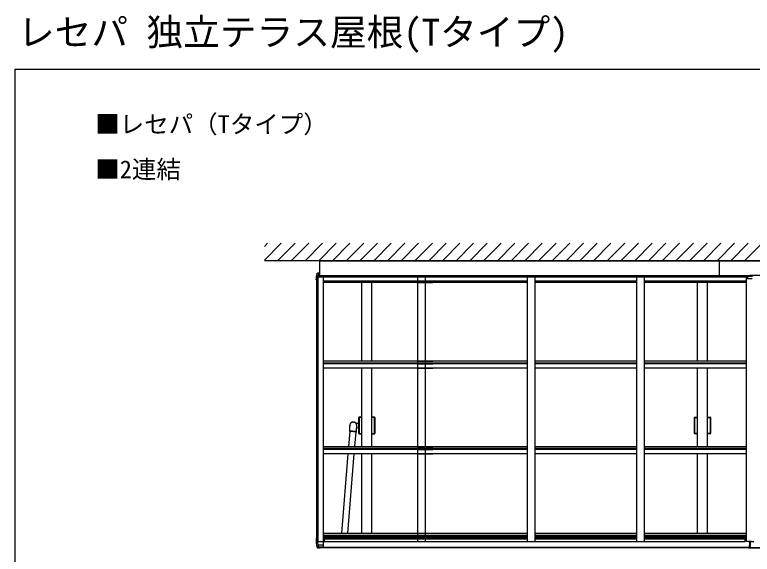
# Model space of a CAD drawing. Units: millimetres, scale not verified. Extents: x -7313 to 6687, y -10401 to 10355.
# Drawn here: x -7313 to -2491, y 6825 to 10355 of the extents above; entities that cross this region are included whole.
import ezdxf
from ezdxf.enums import TextEntityAlignment as Align

# ---------------------------------------------------------------- set-up
doc = ezdxf.new("R2010")
doc.units = ezdxf.units.MM
doc.header["$LTSCALE"] = 50
for name, color, linetype in [('0-2_USER1', 3, 'Continuous'), ('0-3_YKK_11E', 7, 'Continuous'), ('0-5_YKK_13', 4, 'Continuous'), ('0-6_YKK_A1', 4, 'Continuous'), ('0-8_YKK_ZWAK', 7, 'Continuous')]:
    doc.layers.add(name, color=color, linetype=linetype)
doc.styles.add('ＭＳ ゴシック', font='')
doc.styles.get('ＭＳ ゴシック').set_extended_font_data('MS Gothic')

msp = doc.modelspace()

# ---------------------------------------------------------------- linework, layer by layer
at = {"layer": '0-3_YKK_11E'}
for p, q in [((-5043.46, 7722.17), (-5061.46, 7722.17)), ((-5043.46, 7719.97), (-5058.26, 7719.97)), ((-4959.46, 7722.17), (-4977.46, 7722.17)), ((-4962.66, 7719.97), (-4977.46, 7719.97)), ((-2867.46, 7722.17), (-2849.46, 7722.17)), ((-2864.26, 7719.97), (-2849.46, 7719.97)), ((-2783.46, 7722.17), (-2765.46, 7722.17)), ((-2783.46, 7719.97), (-2768.66, 7719.97)), ((-5061.46, 7612.17), (-5043.46, 7612.17)), ((-5058.26, 7614.37), (-5043.46, 7614.37)), ((-4977.46, 7614.37), (-4962.66, 7614.37)), ((-4977.46, 7612.17), (-4959.46, 7612.17)), ((-2849.46, 7612.17), (-2867.46, 7612.17)), ((-2849.46, 7614.37), (-2864.26, 7614.37)), ((-2768.66, 7614.37), (-2783.46, 7614.37)), ((-2765.46, 7612.17), (-2783.46, 7612.17))]:
    msp.add_line(p, q, dxfattribs=at)
for points in [[(-5060.76, 7717.47), (-5060.76, 7707.97), (-5060.86, 7707.74), (-5060.96, 7707.52), (-5060.96, 7691.81), (-5060.86, 7691.59), (-5060.76, 7691.37), (-5060.76, 7690.97), (-5060.86, 7690.74), (-5060.96, 7690.52), (-5060.96, 7667.81), (-5060.86, 7667.59), (-5060.76, 7667.37), (-5060.76, 7666.97), (-5060.86, 7666.74), (-5060.96, 7666.52)], [(-4960.16, 7616.87), (-4960.16, 7626.37), (-4960.06, 7626.59), (-4959.96, 7626.81), (-4959.96, 7642.52), (-4960.06, 7642.74), (-4960.16, 7642.97), (-4960.16, 7643.37), (-4960.06, 7643.59), (-4959.96, 7643.81), (-4959.96, 7666.52), (-4960.06, 7666.74), (-4960.16, 7666.97), (-4960.16, 7667.37), (-4960.06, 7667.59), (-4959.96, 7667.81), (-4959.96, 7690.52), (-4960.06, 7690.74), (-4960.16, 7690.97), (-4960.16, 7691.37), (-4960.06, 7691.59), (-4959.96, 7691.81), (-4959.96, 7707.52), (-4960.06, 7707.74), (-4960.16, 7707.97), (-4960.16, 7717.47)], [(-2866.76, 7616.87), (-2866.76, 7626.37), (-2866.86, 7626.59), (-2866.96, 7626.81), (-2866.96, 7642.52), (-2866.86, 7642.74), (-2866.76, 7642.97), (-2866.76, 7643.37), (-2866.86, 7643.59), (-2866.96, 7643.81), (-2866.96, 7666.52), (-2866.86, 7666.74), (-2866.76, 7666.97), (-2866.76, 7667.37), (-2866.86, 7667.59), (-2866.96, 7667.81), (-2866.96, 7690.52), (-2866.86, 7690.74), (-2866.76, 7690.97), (-2866.76, 7691.37), (-2866.86, 7691.59), (-2866.96, 7691.81), (-2866.96, 7707.52), (-2866.86, 7707.74), (-2866.76, 7707.97), (-2866.76, 7717.47)], [(-2766.16, 7717.47), (-2766.16, 7707.97), (-2766.06, 7707.74), (-2765.96, 7707.52), (-2765.96, 7691.81), (-2766.06, 7691.59), (-2766.16, 7691.37), (-2766.16, 7690.97), (-2766.06, 7690.74), (-2765.96, 7690.52), (-2765.96, 7667.81), (-2766.06, 7667.59), (-2766.16, 7667.37), (-2766.16, 7666.97), (-2766.06, 7666.74), (-2765.96, 7666.52), (-2765.96, 7643.81), (-2766.06, 7643.59), (-2766.16, 7643.37), (-2766.16, 7642.97), (-2766.06, 7642.74), (-2765.96, 7642.52), (-2765.96, 7626.81), (-2766.06, 7626.59), (-2766.16, 7626.37), (-2766.16, 7616.87)], [(-5060.96, 7666.52), (-5060.96, 7643.81), (-5060.86, 7643.59), (-5060.76, 7643.37), (-5060.76, 7642.97), (-5060.86, 7642.74), (-5060.96, 7642.52), (-5060.96, 7626.81), (-5060.86, 7626.59), (-5060.76, 7626.37), (-5060.76, 7616.87)]]:
    msp.add_lwpolyline(points, dxfattribs=at)
for centre, radius, start, end in [((-5061.46, 7720.17), 2, 90, 181.08102), ((-7870.21, 7667.17), 2807.25, 358.91898, 1.08102), ((-5058.26, 7717.47), 2.5, 90, 180), ((-4962.66, 7717.47), 2.5, 0, 90), ((-4959.46, 7720.17), 2, 358.91898, 90), ((-2150.71, 7667.17), 2807.25, 178.91898, 181.08102), ((-2867.46, 7720.17), 2, 90, 181.08102), ((-5676.21, 7667.17), 2807.25, 358.91898, 1.08102), ((-2864.26, 7717.47), 2.5, 90, 180), ((-2768.66, 7717.47), 2.5, 0, 90), ((-2765.46, 7720.17), 2, 358.91898, 90), ((43.29, 7667.17), 2807.25, 178.91898, 181.08102), ((-5061.46, 7614.17), 2, 178.91898, 270), ((-5058.26, 7616.87), 2.5, 180, 270), ((-4962.66, 7616.87), 2.5, 270, 0), ((-4959.46, 7614.17), 2, 270, 1.08102), ((-2867.46, 7614.17), 2, 178.91898, 270), ((-2864.26, 7616.87), 2.5, 180, 270), ((-2768.66, 7616.87), 2.5, 270, 0), ((-2765.46, 7614.17), 2, 270, 1.08102)]:
    msp.add_arc(centre, radius, start, end, dxfattribs=at)
at = {"layer": '0-5_YKK_13'}
for p, q in [((-5320.46, 8745.97), (-5320.46, 8649.12)), ((-5320.46, 8745.97), (-2506.46, 8745.97)), ((-2706.46, 8745.97), (-2706.46, 8649.12)), ((-2706.46, 8745.97), (-2706.46, 8649.12)), ((1073.54, 8745.97), (-2506.46, 8745.97)), ((-5331.46, 8640.18), (-5320.46, 8640.18)), ((-5331.46, 8627.48), (-5331.46, 8640.18)), ((-5329.47, 8666.01), (-5320.46, 8666.48)), ((-5320.46, 8658.48), (-5327.78, 8658.48)), ((-5320.46, 8666.48), (-5320.46, 8665.62)), ((-5320.46, 8665.62), (-5320.46, 8663.74)), ((-5320.46, 8663.74), (-5320.46, 8658.48)), ((-5320.46, 8640.18), (-5320.46, 8658.48)), ((-5320.46, 8649.12), (-2506.46, 8649.12)), ((1073.54, 8649.12), (-2506.46, 8649.12)), ((-5342.46, 8620.48), (-5342.46, 8625.48)), ((-5341.61, 8620.48), (-5342.46, 8620.48)), ((-5338.32, 8620.48), (-5341.61, 8620.48)), ((-5338.32, 8620.48), (-5334.46, 8620.48)), ((-5334.46, 8620.48), (-5334.46, 8625.48)), ((-5122.22, 7670.48), (-5122.12, 7671.1)), ((-5082.94, 7683.17), (-5080.46, 7683.17)), ((-5080.46, 7682.17), (-5082.03, 7682.17)), ((-5081.22, 7681.17), (-5080.96, 7681.17)), ((-5080.96, 7681.17), (-5080.46, 7680.67)), ((-5080.46, 7682.17), (-5080.46, 7680.13)), ((-5063.46, 7683.67), (-5063.46, 7650.67)), ((-5122.91, 7628.11), (-5130.84, 7530.19)), ((-5101.81, 7629.05), (-5101.81, 7629.09)), ((-5088.7, 7530.19), (-5080.98, 7625.51)), ((-5063.46, 7650.67), (-5077.19, 7651.07)), ((-5134.76, 7481.84), (-5176.79, 6962.79)), ((-5134.66, 6962.79), (-5092.62, 7481.84)), ((-5342.46, 6929.13), (-5342.46, 6924.13)), ((-5341.61, 6929.13), (-5342.46, 6929.13)), ((-5334.46, 6929.13), (-5334.46, 6924.13)), ((-5296.46, 6909.28), (-5296.46, 6887.13)), ((-5329.47, 6866.6), (-5320.46, 6866.13)), ((-5327.78, 6874.13), (-5320.46, 6874.13)), ((-5320.46, 6868.87), (-5320.46, 6874.13)), ((-5296.46, 6871.73), (-5320.46, 6871.73)), ((-5297.46, 6869.73), (-5320.46, 6869.73)), ((-5320.46, 6866.99), (-5320.46, 6868.87)), ((-5320.46, 6866.13), (-5320.46, 6866.99)), ((-5297.46, 6869.73), (-5296.46, 6870.73)), ((-5296.46, 6871.73), (-5296.46, 6870.73))]:
    msp.add_line(p, q, dxfattribs=at)
for points in [[(-5337.13, 8660.1), (-5336.85, 8660.86), (-5336.49, 8661.59), (-5336.07, 8662.28), (-5335.58, 8662.94), (-5335.32, 8663.24), (-5334.96, 8663.61), (-5334.29, 8664.2), (-5333.58, 8664.7), (-5332.84, 8665.12), (-5332.08, 8665.46), (-5331.3, 8665.71), (-5330.93, 8665.81), (-5330.52, 8665.89), (-5329.74, 8665.99)], [(-5331.46, 8627.48), (-5331.46, 8625.48), (-5334.46, 8625.48)], [(-5122.11, 7671.17), (-5122.21, 7670.55), (-5122.26, 7670.22), (-5122.31, 7669.87), (-5122.36, 7669.5), (-5122.4, 7669.09), (-5122.45, 7668.67), (-5122.5, 7668.22), (-5122.59, 7667.28), (-5122.69, 7666.28), (-5122.78, 7665.22), (-5122.87, 7664.13), (-5122.95, 7663.01), (-5123.04, 7661.85), (-5123.12, 7660.64), (-5123.21, 7659.38), (-5123.29, 7658.08), (-5123.38, 7656.73), (-5123.46, 7655.33), (-5123.55, 7653.9), (-5123.63, 7652.43), (-5123.72, 7650.92), (-5123.8, 7649.39), (-5123.88, 7647.83), (-5123.96, 7646.24), (-5124.04, 7644.63), (-5124.19, 7641.37), (-5124.34, 7638.08), (-5124.52, 7634.79), (-5124.91, 7628.22)], [(-5098.07, 7689.85), (-5101.69, 7689.94), (-5103.52, 7689.74), (-5105.35, 7689.36), (-5107.15, 7688.83), (-5108.9, 7688.12), (-5112.26, 7686.28)], [(-5103.57, 7689.8), (-5100.94, 7690.12), (-5098.05, 7690.12)], [(-5084.42, 7684.56), (-5087.15, 7686.54), (-5088.7, 7687.41), (-5090.38, 7688.16), (-5092.18, 7688.8), (-5094.07, 7689.3), (-5098.07, 7689.85)], [(-5080.46, 7682.17), (-5080.46, 7683.17), (-5063.46, 7683.67)], [(-5078.99, 7625.4), (-5078.57, 7631.96), (-5078.09, 7638.53), (-5077.84, 7641.79), (-5077.72, 7643.39), (-5077.61, 7644.98), (-5077.49, 7646.54), (-5077.39, 7648.07), (-5077.29, 7649.57), (-5077.19, 7651.04), (-5077.1, 7652.48), (-5077.01, 7653.87), (-5076.93, 7655.22), (-5076.86, 7656.53), (-5076.79, 7657.79), (-5076.72, 7659), (-5076.66, 7660.17), (-5076.61, 7661.28), (-5076.56, 7662.38), (-5076.52, 7663.44), (-5076.49, 7664.45), (-5076.47, 7665.39), (-5076.47, 7665.84), (-5076.46, 7666.27), (-5076.46, 7666.67), (-5076.46, 7667.05), (-5076.47, 7667.4), (-5076.47, 7667.74), (-5076.5, 7668.37)], [(-5122.99, 7627.1), (-5123.83, 7627.39), (-5124.53, 7627.74), (-5124.87, 7628.06), (-5124.85, 7628.37), (-5124.47, 7628.66), (-5123.73, 7628.91), (-5122.66, 7629.13), (-5121.25, 7629.32), (-5119.54, 7629.46), (-5117.55, 7629.57), (-5115.32, 7629.63), (-5112.88, 7629.64), (-5110.26, 7629.61), (-5107.51, 7629.54), (-5104.68, 7629.42), (-5101.8, 7629.26)], [(-5101.81, 7629.09), (-5104.6, 7629.25), (-5107.34, 7629.36), (-5109.99, 7629.42), (-5112.51, 7629.44), (-5114.84, 7629.42), (-5116.95, 7629.35), (-5118.81, 7629.24), (-5120.38, 7629.09), (-5121.63, 7628.9), (-5122.54, 7628.67), (-5123.11, 7628.41), (-5123.31, 7628.12), (-5123.14, 7627.81), (-5122.95, 7627.67)], [(-5081.02, 7625.08), (-5080.79, 7625.21), (-5080.59, 7625.49), (-5080.75, 7625.8), (-5081.28, 7626.13), (-5082.16, 7626.47), (-5083.38, 7626.81), (-5084.92, 7627.16), (-5086.75, 7627.49), (-5088.83, 7627.82), (-5091.15, 7628.13), (-5093.64, 7628.42), (-5096.28, 7628.68), (-5099.02, 7628.9), (-5101.81, 7629.09)], [(-5101.8, 7629.26), (-5098.92, 7629.07), (-5096.09, 7628.84), (-5093.36, 7628.57), (-5090.76, 7628.28), (-5088.33, 7627.96), (-5086.12, 7627.63), (-5084.16, 7627.29), (-5082.48, 7626.93), (-5081.11, 7626.58), (-5080.07, 7626.22), (-5079.37, 7625.88), (-5079.03, 7625.55), (-5079.05, 7625.24), (-5079.43, 7624.96), (-5080.16, 7624.71), (-5081.07, 7624.51)], [(-5334.46, 6929.13), (-5338.32, 6929.13), (-5341.61, 6929.13)], [(-5337.13, 6872.54), (-5336.91, 6871.89), (-5336.55, 6871.13), (-5336.13, 6870.41), (-5335.63, 6869.74), (-5335.07, 6869.11), (-5334.39, 6868.49), (-5333.67, 6867.97), (-5332.91, 6867.53), (-5332.54, 6867.35), (-5332.13, 6867.17), (-5331.33, 6866.91), (-5330.53, 6866.72), (-5329.73, 6866.62)], [(-5331.71, 6887.13), (-5296.46, 6887.13), (-5296.46, 6871.73)]]:
    msp.add_lwpolyline(points, dxfattribs=at)
for centre, radius, start, end in [((-5227.46, 8625.48), 115, 162.49309, 180), ((-5227.46, 8625.48), 107, 162.82818, 180), ((-5327.78, 8656.48), 2, 90, 162.82818), ((-5099.46, 7667.17), 23, 111.81844, 170.14022), ((-5099.46, 7667.17), 23, 67.92892, 86.47738), ((-5099.46, 7667.17), 23, 2.97954, 56.29753), ((-5090.73, 6924.04), 251.74, 179.98118, 191.80718), ((-5085.37, 6924.05), 249.09, 179.98192, 191.23052), ((-5327.78, 6876.13), 2, 197.17182, 270)]:
    msp.add_arc(centre, radius, start, end, dxfattribs=at)
for start_param, end_param in [(1.7412255, 3.1395369), (6.2811296, 8.0244108)]:
    msp.add_ellipse((-5101.95, 7626.81), major_axis=(20.96, -1.3), ratio=0.107617, start_param=start_param, end_param=end_param, dxfattribs=at)
at = {"layer": '0-6_YKK_A1'}
for p, q in [((-5680.49, 8839.36), (-5659.78, 8860.06)), ((-5680.49, 8749.55), (-5569.98, 8860.06)), ((-5594.27, 8745.97), (-5480.18, 8860.06)), ((-5504.46, 8745.97), (-5390.38, 8860.06)), ((-5414.66, 8745.97), (-5300.57, 8860.06)), ((-5324.86, 8745.97), (-5210.77, 8860.06)), ((-5235.06, 8745.97), (-5120.97, 8860.06)), ((-5145.25, 8745.97), (-5031.17, 8860.06)), ((-5055.45, 8745.97), (-4941.36, 8860.06)), ((-4965.65, 8745.97), (-4851.56, 8860.06)), ((-4875.85, 8745.97), (-4761.76, 8860.06)), ((-4786.04, 8745.97), (-4671.96, 8860.06)), ((-4696.24, 8745.97), (-4582.15, 8860.06)), ((-4606.44, 8745.97), (-4492.35, 8860.06)), ((-4516.64, 8745.97), (-4402.55, 8860.06)), ((-4426.83, 8745.97), (-4312.75, 8860.06)), ((-4337.03, 8745.97), (-4222.94, 8860.06)), ((-4247.23, 8745.97), (-4133.14, 8860.06)), ((-4157.43, 8745.97), (-4043.34, 8860.06)), ((-4067.62, 8745.97), (-3953.54, 8860.06)), ((-3977.82, 8745.97), (-3863.73, 8860.06)), ((-3888.02, 8745.97), (-3773.93, 8860.06)), ((-3798.22, 8745.97), (-3684.13, 8860.06)), ((-3708.41, 8745.97), (-3594.33, 8860.06)), ((-3618.61, 8745.97), (-3504.52, 8860.06)), ((-3528.81, 8745.97), (-3414.72, 8860.06)), ((-3439.01, 8745.97), (-3324.92, 8860.06)), ((-3349.2, 8745.97), (-3235.12, 8860.06)), ((-3259.4, 8745.97), (-3145.31, 8860.06)), ((-3169.6, 8745.97), (-3055.51, 8860.06)), ((-3079.8, 8745.97), (-2965.71, 8860.06)), ((-2989.99, 8745.97), (-2875.9, 8860.06)), ((-2900.19, 8745.97), (-2786.1, 8860.06)), ((-2865.73, 8780.43), (-2786.1, 8860.06)), ((-2810.39, 8745.97), (-2696.3, 8860.06)), ((-2810.39, 8745.97), (-2696.3, 8860.06)), ((-2720.59, 8745.97), (-2606.5, 8860.06)), ((-2720.59, 8745.97), (-2606.5, 8860.06)), ((-2630.78, 8745.97), (-2516.69, 8860.06)), ((-2630.78, 8745.97), (-2516.69, 8860.06)), ((-2540.98, 8745.97), (-2426.89, 8860.06)), ((-2540.98, 8745.97), (-2426.89, 8860.06)), ((-2146.44, 8745.97), (-5680.49, 8745.97)), ((-2866.49, 8745.97), (1433.56, 8745.97)), ((-5320.46, 8640.18), (-5320.46, 8666.05)), ((-5320.46, 8642.35), (-2522.96, 8642.35)), ((-5320.46, 8642.17), (-2522.96, 8642.14)), ((-5320.46, 8640.18), (-2522.96, 8640.18)), ((-5303.96, 8649.12), (-5303.96, 8646.63)), ((-5303.96, 8646.63), (-2522.96, 8646.63)), ((-5295.46, 8640.18), (-5295.46, 6909.28)), ((-4679.46, 8640.18), (-4679.46, 6909.28)), ((-4629.46, 8640.18), (-4629.46, 6909.28)), ((-3963.46, 8640.18), (-3963.46, 6909.28)), ((-3913.46, 8640.18), (-3913.46, 6909.28)), ((-3247.46, 8640.18), (-3247.46, 6909.28)), ((-3197.46, 8640.18), (-3197.46, 6909.28)), ((-2531.46, 8640.18), (-2531.46, 6909.28)), ((-2522.96, 8649.12), (-2522.96, 8646.63)), ((-2522.96, 8649.12), (-2522.96, 8643.41)), ((-2522.96, 8643.41), (-2522.96, 8642.19)), ((-2507.96, 8643.41), (-2522.96, 8643.41)), ((-2507.96, 8642.14), (-2522.96, 8642.19)), ((-2522.96, 8642.19), (-2522.96, 8628.66)), ((-2489.96, 8643.41), (-2507.96, 8643.41)), ((-5340.46, 8620.48), (-5340.46, 6929.13)), ((-5330.76, 8625.48), (-5334.46, 8625.48)), ((-4629.46, 8612.31), (-5295.46, 8612.31)), ((-4629.46, 8604.02), (-5295.46, 8604.02)), ((-5043.46, 8089.29), (-5043.46, 8604.02)), ((-4977.46, 8089.29), (-4977.46, 8604.02)), ((-4679.46, 8612.31), (-4579.46, 8612.31)), ((-4679.46, 8604.02), (-4579.46, 8604.02)), ((-3963.46, 8612.31), (-4629.46, 8612.31)), ((-3963.46, 8604.02), (-4629.46, 8604.02)), ((-3247.46, 8612.31), (-3913.46, 8612.31)), ((-3247.46, 8604.02), (-3913.46, 8604.02)), ((-2531.46, 8612.31), (-3197.46, 8612.31)), ((-2531.46, 8604.02), (-3197.46, 8604.02)), ((-2849.46, 8090.67), (-2849.46, 8603.39)), ((-2783.46, 8090.67), (-2783.46, 8603.39)), ((-2507.96, 8627.66), (-2521.96, 8627.66)), ((-2490.96, 8627.81), (-2507.96, 8627.66)), ((-4629.46, 8089.29), (-5295.46, 8089.29)), ((-4629.46, 8076.28), (-5295.46, 8076.28)), ((-4629.46, 8071.73), (-5295.46, 8071.73)), ((-4679.46, 8089.29), (-4579.46, 8089.29)), ((-4679.46, 8076.28), (-4579.46, 8076.28)), ((-4679.46, 8071.73), (-4579.46, 8071.73)), ((-3963.46, 8089.29), (-4629.46, 8089.29)), ((-3963.46, 8076.28), (-4629.46, 8076.28)), ((-3963.46, 8071.73), (-4629.46, 8071.73)), ((-3247.46, 8089.29), (-3913.46, 8089.29)), ((-3247.46, 8076.28), (-3913.46, 8076.28)), ((-3247.46, 8071.73), (-3913.46, 8071.73)), ((-2531.46, 8089.29), (-3197.46, 8089.29)), ((-2531.46, 8076.28), (-3197.46, 8076.28)), ((-2531.46, 8071.73), (-3197.46, 8071.73)), ((-4629.46, 8041.89), (-5295.46, 8041.89)), ((-5043.46, 7528.81), (-5043.46, 8041.89)), ((-4977.46, 7528.81), (-4977.46, 8041.89)), ((-4679.46, 8041.89), (-4579.46, 8041.89)), ((-3963.46, 8041.89), (-4629.46, 8041.89)), ((-3247.46, 8041.89), (-3913.46, 8041.89)), ((-2531.46, 8041.89), (-3197.46, 8041.89)), ((-2849.46, 7530.19), (-2849.46, 8042.31)), ((-2783.46, 7530.19), (-2783.46, 8042.31)), ((-4629.46, 7528.81), (-5295.46, 7528.81)), ((-4679.46, 7528.81), (-4579.46, 7528.81)), ((-3963.46, 7528.81), (-4629.46, 7528.81)), ((-3247.46, 7528.81), (-3913.46, 7528.81)), ((-2531.46, 7528.81), (-3197.46, 7528.81)), ((-4629.46, 7515.8), (-5295.46, 7515.8)), ((-4629.46, 7511.26), (-5295.46, 7511.26)), ((-4629.46, 7481.42), (-5295.46, 7481.42)), ((-5043.46, 6961.39), (-5043.46, 7481.42)), ((-4977.46, 6961.39), (-4977.46, 7481.42)), ((-4679.46, 7515.8), (-4579.46, 7515.8)), ((-4679.46, 7511.26), (-4579.46, 7511.26)), ((-4679.46, 7481.42), (-4579.46, 7481.42)), ((-3963.46, 7515.8), (-4629.46, 7515.8)), ((-3963.46, 7511.26), (-4629.46, 7511.26)), ((-3963.46, 7481.42), (-4629.46, 7481.42)), ((-3247.46, 7515.8), (-3913.46, 7515.8)), ((-3247.46, 7511.26), (-3913.46, 7511.26)), ((-3247.46, 7481.42), (-3913.46, 7481.42)), ((-2531.46, 7515.8), (-3197.46, 7515.8)), ((-2531.46, 7511.26), (-3197.46, 7511.26)), ((-2531.46, 7481.42), (-3197.46, 7481.42)), ((-2849.46, 6962.76), (-2849.46, 7481.84)), ((-2783.46, 6962.76), (-2783.46, 7481.84)), ((-4629.46, 6961.39), (-5295.46, 6961.39)), ((-4629.46, 6948.39), (-5295.46, 6948.39)), ((-4629.46, 6943.31), (-5295.46, 6943.31)), ((-3963.46, 6961.39), (-4629.46, 6961.39)), ((-3963.46, 6948.39), (-4629.46, 6948.39)), ((-3963.46, 6943.31), (-4629.46, 6943.31)), ((-3247.46, 6961.39), (-3913.46, 6961.39)), ((-3247.46, 6948.39), (-3913.46, 6948.39)), ((-3247.46, 6943.31), (-3913.46, 6943.31)), ((-2531.46, 6961.39), (-3197.46, 6961.39)), ((-2531.46, 6948.39), (-3197.46, 6948.39)), ((-2531.46, 6943.31), (-3197.46, 6943.31)), ((-5330.76, 6924.13), (-5334.46, 6924.13)), ((-5296.46, 6907.18), (-2536.46, 6907.18)), ((-5295.46, 6939.38), (-4629.46, 6939.38)), ((-4629.46, 6931.19), (-5295.46, 6931.19)), ((-4629.46, 6922.79), (-5295.46, 6922.79)), ((-5290.46, 6922.79), (-5290.46, 6907.18)), ((-4629.46, 6939.38), (-3963.46, 6939.38)), ((-3963.46, 6931.19), (-4629.46, 6931.19)), ((-3963.46, 6922.79), (-4629.46, 6922.79)), ((-3963.46, 6909.28), (-3913.46, 6909.28)), ((-3913.46, 6939.38), (-3247.46, 6939.38)), ((-3247.46, 6931.19), (-3913.46, 6931.19)), ((-3247.46, 6922.79), (-3913.46, 6922.79)), ((-3247.46, 6909.28), (-3197.46, 6909.28)), ((-3197.46, 6939.38), (-2531.46, 6939.38)), ((-2531.46, 6931.19), (-3197.46, 6931.19)), ((-2531.46, 6922.79), (-3197.46, 6922.79)), ((-2536.46, 6907.18), (-2536.46, 6922.79)), ((-2496.16, 6909.28), (-2531.46, 6909.28)), ((-2516.76, 6909.28), (-2481.46, 6909.28)), ((-2507.97, 6904.79), (-2507.97, 6909.28)), ((-2504.97, 6904.79), (-2507.97, 6904.79)), ((-2507.97, 6904.79), (-2507.97, 6897.72)), ((-2504.97, 6897.72), (-2507.97, 6897.72)), ((-2507.97, 6897.72), (-2507.97, 6888.07)), ((-2504.97, 6904.79), (-2504.97, 6909.28)), ((-2504.97, 6904.79), (-2504.97, 6897.72)), ((-2504.97, 6897.72), (-2504.97, 6888.07)), ((-2512.97, 6869.13), (-5320.46, 6869.13)), ((-2512.97, 6866.99), (-5320.46, 6866.99)), ((-2512.97, 6869.29), (-2512.97, 6867.79)), ((-2512.97, 6867.79), (-2506.47, 6867.4)), ((-2507.97, 6870.29), (-2511.97, 6870.29)), ((-2504.97, 6888.07), (-2507.97, 6888.07)), ((-2507.97, 6888.07), (-2507.97, 6881)), ((-2507.97, 6870.29), (-2507.97, 6881)), ((-2504.97, 6881), (-2507.97, 6881)), ((-2506.47, 6867.4), (-2504.97, 6867.49)), ((-2506.47, 6864.39), (-2506.47, 6867.4)), ((-2506.46, 6866.99), (-2506.47, 6866.99)), ((-2504.82, 6864.49), (-2506.47, 6864.39)), ((-2504.97, 6888.07), (-2504.97, 6881)), ((-2504.97, 6870.29), (-2504.97, 6881)), ((-2500.97, 6870.29), (-2504.97, 6870.29)), ((-2504.97, 6867.48), (-2499.97, 6867.79)), ((-2499.97, 6864.79), (-2504.82, 6864.49)), ((-2499.97, 6869.29), (-2499.97, 6867.79)), ((-2499.97, 6869.13), (1073.54, 6869.13)), ((-2499.97, 6867.79), (-2499.97, 6864.79)), ((-2499.97, 6866.99), (1073.54, 6866.99))]:
    msp.add_line(p, q, dxfattribs=at)
for points in [[(-5330.76, 8640.18), (-5330.76, 6909.28), (-5295.46, 6909.28)], [(-2489.96, 8643.41), (-2489.96, 8642.2), (-2507.96, 8642.14)], [(-2506.47, 6864.39), (-2512.97, 6864.79), (-2512.97, 6867.79)]]:
    msp.add_lwpolyline(points, dxfattribs=at)
for centre, start, end in [((-2521.96, 8628.66), 180, 270), ((-2511.97, 6869.29), 90, 180), ((-2500.97, 6869.29), 0, 90)]:
    msp.add_arc(centre, 1, start, end, dxfattribs=at)
msp.add_ellipse((-2333.1, 6878), major_axis=(-171.87, -10.52), ratio=0.017422, start_param=6.2821194, end_param=6.2831848, dxfattribs=at)
at = {"layer": '0-8_YKK_ZWAK'}
for q in [(-7312.6, -10401.1), (6687.4, 9998.9)]:
    msp.add_line((-7312.6, 9998.9), q, dxfattribs=at)

# ---------------------------------------------------------------- texts
at = {"layer": '0-2_USER1', "style": 'ＭＳ ゴシック'}
for s, height, p in [('レセパ 独立テラス屋根(Tタイプ)', 176, (-7291.94, 10100.99)), ('■レセパ（Tタイプ）', 117.3, (-6786.24, 9545.57)), ('■2連結', 117.3, (-6786.24, 9249.81))]:
    msp.add_text(s, height=height, dxfattribs=at).set_placement(p, align=Align.BOTTOM_LEFT)

doc.saveas('drawing.dxf')
